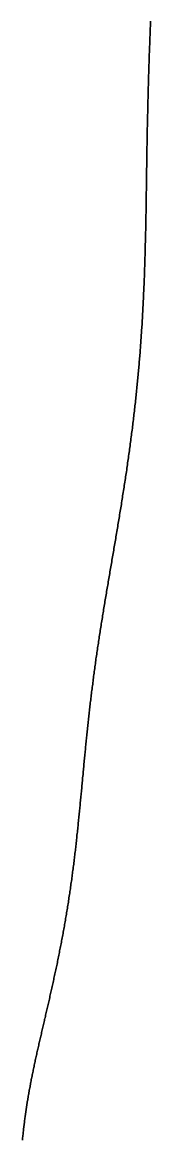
# Model space of a CAD drawing. Header units: inches. Extents: x 130170 to 284068, y 377793 to 804530.
# Drawn here: x 259765.1 to 259779.8, y 739950.1 to 740078.7 of the extents above; entities that cross this region are included whole.
import ezdxf

# ---------------------------------------------------------------- set-up
doc = ezdxf.new("R2010")
doc.units = ezdxf.units.IN
doc.header["$MEASUREMENT"] = 0
doc.layers.add('muni_il', color=7, linetype='Continuous')

msp = doc.modelspace()

# ---------------------------------------------------------------- linework, layer by layer
at = {"layer": 'muni_il'}
for points in [[(259765.09, 739950.07), (259765.1, 739950.2), (259765.11, 739950.33), (259765.13, 739950.47), (259765.14, 739950.6), (259765.16, 739950.74), (259765.17, 739950.87), (259765.18, 739951), (259765.2, 739951.14), (259765.21, 739951.27), (259765.23, 739951.4), (259765.24, 739951.53), (259765.26, 739951.67), (259765.28, 739951.8), (259765.29, 739951.93), (259765.31, 739952.07), (259765.33, 739952.2), (259765.34, 739952.33), (259765.36, 739952.46), (259765.38, 739952.6), (259765.39, 739952.73), (259765.41, 739952.86), (259765.43, 739952.99), (259765.45, 739953.13), (259765.47, 739953.26), (259765.49, 739953.39), (259765.51, 739953.53), (259765.53, 739953.66), (259765.55, 739953.79), (259765.57, 739953.92), (259765.59, 739954.06), (259765.61, 739954.19), (259765.63, 739954.32), (259765.65, 739954.46), (259765.67, 739954.59), (259765.7, 739954.72), (259765.72, 739954.86), (259765.74, 739954.99), (259765.76, 739955.13), (259765.79, 739955.26), (259765.81, 739955.4), (259765.83, 739955.53), (259765.86, 739955.66), (259765.88, 739955.8), (259765.91, 739955.94), (259765.93, 739956.07), (259765.96, 739956.21), (259765.98, 739956.34), (259766.01, 739956.48), (259766.03, 739956.61), (259766.06, 739956.75), (259766.09, 739956.89), (259766.11, 739957.03), (259766.14, 739957.16), (259766.17, 739957.3), (259766.19, 739957.44), (259766.22, 739957.58), (259766.25, 739957.71), (259766.28, 739957.85), (259766.31, 739957.99), (259766.33, 739958.13), (259766.36, 739958.27), (259766.39, 739958.41), (259766.42, 739958.55), (259766.45, 739958.69), (259766.48, 739958.83), (259766.51, 739958.97), (259766.54, 739959.12), (259766.57, 739959.26), (259766.6, 739959.4), (259766.64, 739959.54), (259766.67, 739959.68), (259766.7, 739959.83), (259766.73, 739959.97), (259766.76, 739960.11), (259766.79, 739960.26), (259766.83, 739960.4), (259766.86, 739960.55), (259766.89, 739960.69), (259766.92, 739960.84), (259766.96, 739960.98), (259766.99, 739961.13), (259767.02, 739961.28), (259767.06, 739961.42), (259767.09, 739961.57), (259767.12, 739961.72), (259767.16, 739961.87), (259767.19, 739962.01), (259767.23, 739962.16), (259767.26, 739962.31), (259767.29, 739962.46), (259767.33, 739962.61), (259767.36, 739962.76), (259767.4, 739962.91), (259767.43, 739963.06), (259767.47, 739963.21), (259767.5, 739963.36), (259767.54, 739963.51), (259767.57, 739963.67), (259767.61, 739963.82), (259767.64, 739963.97), (259767.68, 739964.12), (259767.72, 739964.28), (259767.75, 739964.43), (259767.79, 739964.59), (259767.82, 739964.74), (259767.86, 739964.89), (259767.89, 739965.05), (259767.93, 739965.2), (259767.97, 739965.36), (259768, 739965.52), (259768.04, 739965.67), (259768.07, 739965.83), (259768.11, 739965.99), (259768.14, 739966.14), (259768.18, 739966.3), (259768.22, 739966.46), (259768.25, 739966.62), (259768.29, 739966.77), (259768.32, 739966.93), (259768.36, 739967.09), (259768.39, 739967.25), (259768.43, 739967.41), (259768.47, 739967.57), (259768.5, 739967.73), (259768.54, 739967.89), (259768.57, 739968.05), (259768.61, 739968.21), (259768.64, 739968.38), (259768.68, 739968.54), (259768.71, 739968.7), (259768.75, 739968.86), (259768.78, 739969.02), (259768.82, 739969.19), (259768.85, 739969.35), (259768.89, 739969.51), (259768.92, 739969.68), (259768.96, 739969.84), (259768.99, 739970), (259769.03, 739970.17), (259769.06, 739970.33), (259769.1, 739970.5), (259769.13, 739970.66), (259769.16, 739970.83), (259769.2, 739970.99), (259769.23, 739971.16), (259769.26, 739971.33), (259769.3, 739971.49), (259769.33, 739971.66), (259769.36, 739971.83), (259769.4, 739971.99), (259769.43, 739972.16), (259769.46, 739972.33), (259769.49, 739972.49), (259769.53, 739972.66), (259769.56, 739972.83), (259769.59, 739973), (259769.62, 739973.17), (259769.65, 739973.34), (259769.69, 739973.51), (259769.72, 739973.67), (259769.75, 739973.84), (259769.78, 739974.01), (259769.81, 739974.18), (259769.84, 739974.35), (259769.87, 739974.52), (259769.9, 739974.69), (259769.93, 739974.86), (259769.96, 739975.03), (259769.99, 739975.2), (259770.02, 739975.38), (259770.05, 739975.55), (259770.08, 739975.72), (259770.11, 739975.89), (259770.13, 739976.06), (259770.16, 739976.23), (259770.19, 739976.41), (259770.22, 739976.58), (259770.25, 739976.75), (259770.27, 739976.92), (259770.3, 739977.09), (259770.33, 739977.27), (259770.36, 739977.44), (259770.38, 739977.61), (259770.41, 739977.79), (259770.43, 739977.96), (259770.46, 739978.13), (259770.49, 739978.31), (259770.51, 739978.48), (259770.54, 739978.66), (259770.56, 739978.83), (259770.59, 739979), (259770.61, 739979.18), (259770.64, 739979.35), (259770.66, 739979.53), (259770.69, 739979.7), (259770.71, 739979.88), (259770.74, 739980.05), (259770.76, 739980.23), (259770.78, 739980.4), (259770.81, 739980.58), (259770.83, 739980.75), (259770.85, 739980.93), (259770.88, 739981.1), (259770.9, 739981.28), (259770.92, 739981.46), (259770.94, 739981.63), (259770.97, 739981.81), (259770.99, 739981.98), (259771.01, 739982.16), (259771.03, 739982.34), (259771.05, 739982.51), (259771.07, 739982.69), (259771.09, 739982.87), (259771.12, 739983.04), (259771.14, 739983.22), (259771.16, 739983.4), (259771.18, 739983.57), (259771.2, 739983.75), (259771.22, 739983.93), (259771.24, 739984.1), (259771.26, 739984.28), (259771.28, 739984.46), (259771.3, 739984.64), (259771.32, 739984.81), (259771.34, 739984.99), (259771.35, 739985.17), (259771.37, 739985.35), (259771.39, 739985.52), (259771.41, 739985.7), (259771.43, 739985.88), (259771.45, 739986.06), (259771.47, 739986.24), (259771.49, 739986.41), (259771.5, 739986.59), (259771.52, 739986.77), (259771.54, 739986.95), (259771.56, 739987.13), (259771.58, 739987.3), (259771.59, 739987.48), (259771.61, 739987.66), (259771.63, 739987.84), (259771.65, 739988.02), (259771.66, 739988.2), (259771.68, 739988.38), (259771.7, 739988.55), (259771.72, 739988.73), (259771.73, 739988.91), (259771.75, 739989.09), (259771.77, 739989.27), (259771.78, 739989.45), (259771.8, 739989.63), (259771.82, 739989.8), (259771.83, 739989.98), (259771.85, 739990.16), (259771.87, 739990.34), (259771.89, 739990.52), (259771.9, 739990.7), (259771.92, 739990.88), (259771.94, 739991.06), (259771.95, 739991.23), (259771.97, 739991.41), (259771.99, 739991.59), (259772, 739991.77), (259772.02, 739991.95), (259772.04, 739992.13), (259772.05, 739992.31), (259772.07, 739992.49), (259772.09, 739992.67), (259772.1, 739992.84), (259772.12, 739993.02), (259772.14, 739993.2), (259772.15, 739993.38), (259772.17, 739993.56), (259772.19, 739993.74), (259772.21, 739993.92), (259772.22, 739994.1), (259772.24, 739994.28), (259772.26, 739994.46), (259772.27, 739994.63), (259772.29, 739994.81), (259772.31, 739994.99), (259772.33, 739995.17), (259772.34, 739995.35), (259772.36, 739995.53), (259772.38, 739995.71), (259772.4, 739995.89), (259772.42, 739996.07), (259772.43, 739996.25), (259772.45, 739996.43), (259772.47, 739996.6), (259772.49, 739996.78), (259772.51, 739996.96), (259772.53, 739997.14), (259772.54, 739997.32), (259772.56, 739997.5), (259772.58, 739997.68), (259772.6, 739997.86), (259772.62, 739998.04), (259772.64, 739998.22), (259772.66, 739998.4), (259772.68, 739998.58), (259772.7, 739998.76), (259772.72, 739998.94), (259772.74, 739999.11), (259772.76, 739999.29), (259772.78, 739999.47), (259772.8, 739999.65), (259772.82, 739999.83), (259772.84, 740000.01), (259772.86, 740000.19), (259772.88, 740000.37), (259772.9, 740000.55), (259772.92, 740000.73), (259772.95, 740000.91), (259772.97, 740001.09), (259772.99, 740001.27), (259773.01, 740001.45), (259773.03, 740001.63), (259773.06, 740001.81), (259773.08, 740001.99), (259773.1, 740002.17), (259773.12, 740002.35), (259773.15, 740002.53), (259773.17, 740002.71), (259773.19, 740002.89), (259773.22, 740003.07), (259773.24, 740003.25), (259773.26, 740003.44), (259773.29, 740003.62), (259773.31, 740003.8), (259773.33, 740003.98), (259773.36, 740004.16), (259773.38, 740004.34), (259773.41, 740004.52), (259773.43, 740004.7), (259773.46, 740004.88), (259773.48, 740005.07), (259773.51, 740005.25), (259773.53, 740005.43), (259773.56, 740005.61), (259773.59, 740005.79), (259773.61, 740005.97), (259773.64, 740006.16), (259773.67, 740006.34), (259773.69, 740006.52), (259773.72, 740006.7), (259773.75, 740006.89), (259773.77, 740007.07), (259773.8, 740007.25), (259773.83, 740007.43), (259773.85, 740007.62), (259773.88, 740007.8), (259773.91, 740007.98), (259773.94, 740008.17), (259773.97, 740008.35), (259774, 740008.54), (259774.02, 740008.72), (259774.05, 740008.9), (259774.08, 740009.09), (259774.11, 740009.27), (259774.14, 740009.46), (259774.17, 740009.64), (259774.2, 740009.83), (259774.23, 740010.01), (259774.26, 740010.2), (259774.29, 740010.38), (259774.32, 740010.57), (259774.35, 740010.75), (259774.38, 740010.94), (259774.41, 740011.12), (259774.44, 740011.31), (259774.47, 740011.5), (259774.5, 740011.68), (259774.53, 740011.87), (259774.56, 740012.06), (259774.59, 740012.24), (259774.62, 740012.43), (259774.65, 740012.62), (259774.69, 740012.81), (259774.72, 740012.99), (259774.75, 740013.18), (259774.78, 740013.37), (259774.81, 740013.56), (259774.84, 740013.75), (259774.88, 740013.94), (259774.91, 740014.12), (259774.94, 740014.31), (259774.97, 740014.5), (259775, 740014.69), (259775.04, 740014.88), (259775.07, 740015.07), (259775.1, 740015.26), (259775.13, 740015.45), (259775.17, 740015.64), (259775.2, 740015.83), (259775.23, 740016.02), (259775.26, 740016.22), (259775.3, 740016.41), (259775.33, 740016.6), (259775.36, 740016.79), (259775.39, 740016.98), (259775.43, 740017.17), (259775.46, 740017.37), (259775.49, 740017.56), (259775.53, 740017.75), (259775.56, 740017.94), (259775.59, 740018.14), (259775.62, 740018.33), (259775.66, 740018.52), (259775.69, 740018.72), (259775.72, 740018.91), (259775.76, 740019.1), (259775.79, 740019.3), (259775.82, 740019.49), (259775.85, 740019.69), (259775.89, 740019.88), (259775.92, 740020.08), (259775.95, 740020.27), (259775.98, 740020.47), (259776.02, 740020.66), (259776.05, 740020.86), (259776.08, 740021.05), (259776.11, 740021.25), (259776.15, 740021.44), (259776.18, 740021.64), (259776.21, 740021.84), (259776.24, 740022.03), (259776.28, 740022.23), (259776.31, 740022.42), (259776.34, 740022.62), (259776.37, 740022.82), (259776.4, 740023.02), (259776.44, 740023.21), (259776.47, 740023.41), (259776.5, 740023.61), (259776.53, 740023.81), (259776.56, 740024), (259776.59, 740024.2), (259776.62, 740024.4), (259776.65, 740024.6), (259776.69, 740024.8), (259776.72, 740024.99), (259776.75, 740025.19), (259776.78, 740025.39), (259776.81, 740025.59), (259776.84, 740025.79), (259776.87, 740025.99), (259776.9, 740026.19), (259776.93, 740026.38), (259776.96, 740026.58), (259776.99, 740026.78), (259777.02, 740026.98), (259777.05, 740027.18), (259777.08, 740027.38), (259777.1, 740027.58), (259777.13, 740027.78), (259777.16, 740027.98), (259777.19, 740028.18), (259777.22, 740028.38), (259777.25, 740028.58), (259777.27, 740028.78), (259777.3, 740028.98), (259777.33, 740029.18), (259777.36, 740029.38), (259777.38, 740029.57), (259777.41, 740029.77), (259777.44, 740029.97), (259777.47, 740030.17), (259777.49, 740030.37), (259777.52, 740030.57), (259777.54, 740030.77), (259777.57, 740030.97), (259777.6, 740031.17), (259777.62, 740031.37), (259777.65, 740031.57), (259777.67, 740031.77), (259777.7, 740031.97), (259777.72, 740032.17), (259777.75, 740032.37), (259777.77, 740032.57), (259777.79, 740032.77), (259777.82, 740032.97), (259777.84, 740033.17), (259777.87, 740033.36), (259777.89, 740033.56), (259777.91, 740033.76), (259777.93, 740033.96), (259777.96, 740034.16), (259777.98, 740034.36), (259778, 740034.56), (259778.02, 740034.75), (259778.05, 740034.95), (259778.07, 740035.15), (259778.09, 740035.35), (259778.11, 740035.55), (259778.13, 740035.74), (259778.15, 740035.94), (259778.17, 740036.14), (259778.19, 740036.34), (259778.21, 740036.53), (259778.23, 740036.73), (259778.25, 740036.93), (259778.27, 740037.12), (259778.29, 740037.32), (259778.31, 740037.52), (259778.33, 740037.71), (259778.34, 740037.91), (259778.36, 740038.1), (259778.38, 740038.3), (259778.4, 740038.49), (259778.42, 740038.69), (259778.43, 740038.88), (259778.45, 740039.08), (259778.47, 740039.27), (259778.48, 740039.47), (259778.5, 740039.66), (259778.52, 740039.86), (259778.53, 740040.05), (259778.55, 740040.24), (259778.56, 740040.44), (259778.58, 740040.63), (259778.59, 740040.82), (259778.61, 740041.01), (259778.62, 740041.21), (259778.64, 740041.4), (259778.65, 740041.59), (259778.67, 740041.78), (259778.68, 740041.97), (259778.69, 740042.16), (259778.71, 740042.35), (259778.72, 740042.54), (259778.73, 740042.73), (259778.75, 740042.92), (259778.76, 740043.11), (259778.77, 740043.3), (259778.78, 740043.49), (259778.79, 740043.68), (259778.81, 740043.87), (259778.82, 740044.05), (259778.83, 740044.24), (259778.84, 740044.43), (259778.85, 740044.62), (259778.86, 740044.8), (259778.87, 740044.99), (259778.88, 740045.17), (259778.89, 740045.36), (259778.9, 740045.55), (259778.91, 740045.73), (259778.92, 740045.92), (259778.93, 740046.1), (259778.94, 740046.28), (259778.95, 740046.47), (259778.96, 740046.65), (259778.97, 740046.83), (259778.98, 740047.02), (259778.99, 740047.2), (259778.99, 740047.38), (259779, 740047.56), (259779.01, 740047.75), (259779.02, 740047.93), (259779.03, 740048.11), (259779.03, 740048.29), (259779.04, 740048.47), (259779.05, 740048.65), (259779.06, 740048.83), (259779.06, 740049.01), (259779.07, 740049.19), (259779.08, 740049.36), (259779.08, 740049.54), (259779.09, 740049.72), (259779.1, 740049.9), (259779.1, 740050.07), (259779.11, 740050.25), (259779.11, 740050.43), (259779.12, 740050.6), (259779.13, 740050.78), (259779.13, 740050.96), (259779.14, 740051.13), (259779.14, 740051.31), (259779.15, 740051.48), (259779.15, 740051.65), (259779.16, 740051.83), (259779.16, 740052), (259779.17, 740052.18), (259779.17, 740052.35), (259779.18, 740052.52), (259779.18, 740052.69), (259779.19, 740052.86), (259779.19, 740053.04), (259779.19, 740053.21), (259779.2, 740053.38), (259779.2, 740053.55), (259779.21, 740053.72), (259779.21, 740053.89), (259779.21, 740054.06), (259779.22, 740054.23), (259779.22, 740054.4), (259779.22, 740054.57), (259779.23, 740054.73), (259779.23, 740054.9), (259779.24, 740055.07), (259779.24, 740055.24), (259779.24, 740055.4), (259779.25, 740055.57), (259779.25, 740055.74), (259779.25, 740055.9), (259779.25, 740056.07), (259779.26, 740056.24), (259779.26, 740056.4), (259779.26, 740056.57), (259779.27, 740056.73), (259779.27, 740056.9), (259779.27, 740057.06), (259779.27, 740057.23), (259779.28, 740057.39), (259779.28, 740057.55), (259779.28, 740057.72), (259779.29, 740057.88), (259779.29, 740058.04), (259779.29, 740058.21), (259779.29, 740058.37), (259779.3, 740058.53), (259779.3, 740058.69), (259779.3, 740058.85), (259779.3, 740059.01), (259779.3, 740059.18), (259779.31, 740059.34), (259779.31, 740059.5), (259779.31, 740059.66), (259779.31, 740059.82), (259779.32, 740059.98), (259779.32, 740060.14), (259779.32, 740060.3), (259779.32, 740060.46), (259779.33, 740060.62), (259779.33, 740060.78), (259779.33, 740060.93), (259779.33, 740061.09), (259779.34, 740061.25), (259779.34, 740061.41), (259779.34, 740061.57), (259779.34, 740061.72), (259779.34, 740061.88), (259779.35, 740062.04), (259779.35, 740062.2), (259779.35, 740062.35), (259779.35, 740062.51), (259779.36, 740062.67), (259779.36, 740062.82), (259779.36, 740062.98), (259779.36, 740063.14), (259779.37, 740063.29), (259779.37, 740063.45), (259779.37, 740063.61), (259779.37, 740063.76), (259779.38, 740063.92), (259779.38, 740064.07), (259779.38, 740064.23), (259779.38, 740064.38), (259779.39, 740064.54), (259779.39, 740064.69), (259779.39, 740064.85), (259779.39, 740065), (259779.4, 740065.16), (259779.4, 740065.31), (259779.4, 740065.47), (259779.41, 740065.62), (259779.41, 740065.77), (259779.41, 740065.93), (259779.41, 740066.08), (259779.42, 740066.24), (259779.42, 740066.39), (259779.42, 740066.54), (259779.43, 740066.7), (259779.43, 740066.85), (259779.43, 740067), (259779.44, 740067.16), (259779.44, 740067.31), (259779.44, 740067.46), (259779.44, 740067.62), (259779.45, 740067.77), (259779.45, 740067.92), (259779.45, 740068.08), (259779.46, 740068.23), (259779.46, 740068.38), (259779.47, 740068.53), (259779.47, 740068.69), (259779.47, 740068.84), (259779.48, 740068.99), (259779.48, 740069.14), (259779.48, 740069.3), (259779.49, 740069.45), (259779.49, 740069.6), (259779.49, 740069.75), (259779.5, 740069.9), (259779.5, 740070.06), (259779.51, 740070.21), (259779.51, 740070.36), (259779.51, 740070.51), (259779.52, 740070.66), (259779.52, 740070.82), (259779.53, 740070.97), (259779.53, 740071.12), (259779.53, 740071.27), (259779.54, 740071.42), (259779.54, 740071.57), (259779.55, 740071.73), (259779.55, 740071.88), (259779.56, 740072.03), (259779.56, 740072.18), (259779.56, 740072.33), (259779.57, 740072.48), (259779.57, 740072.63), (259779.58, 740072.78), (259779.58, 740072.94), (259779.59, 740073.09), (259779.59, 740073.24), (259779.6, 740073.39), (259779.6, 740073.54), (259779.61, 740073.69), (259779.61, 740073.84), (259779.62, 740073.99), (259779.62, 740074.14), (259779.63, 740074.29), (259779.63, 740074.45), (259779.64, 740074.6), (259779.64, 740074.75), (259779.65, 740074.9), (259779.65, 740075.05), (259779.66, 740075.2), (259779.66, 740075.35), (259779.67, 740075.5), (259779.67, 740075.65), (259779.68, 740075.8), (259779.68, 740075.95), (259779.69, 740076.1), (259779.69, 740076.25), (259779.7, 740076.4), (259779.71, 740076.55), (259779.71, 740076.7), (259779.72, 740076.85), (259779.72, 740077), (259779.73, 740077.15), (259779.73, 740077.3), (259779.74, 740077.45), (259779.75, 740077.6), (259779.75, 740077.75), (259779.76, 740077.9), (259779.76, 740078.05), (259779.77, 740078.2), (259779.78, 740078.35), (259779.78, 740078.5), (259779.79, 740078.65), (259779.79, 740078.8)], [(259779.79, 740078.8), (259779.79, 740078.65), (259779.78, 740078.5), (259779.78, 740078.35), (259779.77, 740078.2), (259779.76, 740078.05), (259779.76, 740077.9), (259779.75, 740077.75), (259779.75, 740077.6), (259779.74, 740077.45), (259779.73, 740077.3), (259779.73, 740077.15), (259779.72, 740077), (259779.72, 740076.85), (259779.71, 740076.7), (259779.71, 740076.55), (259779.7, 740076.4), (259779.69, 740076.25), (259779.69, 740076.1), (259779.68, 740075.95), (259779.68, 740075.8), (259779.67, 740075.65), (259779.67, 740075.5), (259779.66, 740075.35), (259779.66, 740075.2), (259779.65, 740075.05), (259779.65, 740074.9), (259779.64, 740074.75), (259779.64, 740074.6), (259779.63, 740074.45), (259779.63, 740074.29), (259779.62, 740074.14), (259779.62, 740073.99), (259779.61, 740073.84), (259779.61, 740073.69), (259779.6, 740073.54), (259779.6, 740073.39), (259779.59, 740073.24), (259779.59, 740073.09), (259779.58, 740072.94), (259779.58, 740072.78), (259779.57, 740072.63), (259779.57, 740072.48), (259779.56, 740072.33), (259779.56, 740072.18), (259779.56, 740072.03), (259779.55, 740071.88), (259779.55, 740071.73), (259779.54, 740071.57), (259779.54, 740071.42), (259779.53, 740071.27), (259779.53, 740071.12), (259779.53, 740070.97), (259779.52, 740070.82), (259779.52, 740070.66), (259779.51, 740070.51), (259779.51, 740070.36), (259779.51, 740070.21), (259779.5, 740070.06), (259779.5, 740069.9), (259779.49, 740069.75), (259779.49, 740069.6), (259779.49, 740069.45), (259779.48, 740069.3), (259779.48, 740069.14), (259779.48, 740068.99), (259779.47, 740068.84), (259779.47, 740068.69), (259779.47, 740068.53), (259779.46, 740068.38), (259779.46, 740068.23), (259779.45, 740068.08), (259779.45, 740067.92), (259779.45, 740067.77), (259779.44, 740067.62), (259779.44, 740067.46), (259779.44, 740067.31), (259779.44, 740067.16), (259779.43, 740067), (259779.43, 740066.85), (259779.43, 740066.7), (259779.42, 740066.54), (259779.42, 740066.39), (259779.42, 740066.24), (259779.41, 740066.08), (259779.41, 740065.93), (259779.41, 740065.77), (259779.41, 740065.62), (259779.4, 740065.47), (259779.4, 740065.31), (259779.4, 740065.16), (259779.39, 740065), (259779.39, 740064.85), (259779.39, 740064.69), (259779.39, 740064.54), (259779.38, 740064.38), (259779.38, 740064.23), (259779.38, 740064.07), (259779.38, 740063.92), (259779.37, 740063.76), (259779.37, 740063.61), (259779.37, 740063.45), (259779.37, 740063.29), (259779.36, 740063.14), (259779.36, 740062.98), (259779.36, 740062.82), (259779.36, 740062.67), (259779.35, 740062.51), (259779.35, 740062.35), (259779.35, 740062.2), (259779.35, 740062.04), (259779.34, 740061.88), (259779.34, 740061.72), (259779.34, 740061.57), (259779.34, 740061.41), (259779.34, 740061.25), (259779.33, 740061.09), (259779.33, 740060.93), (259779.33, 740060.78), (259779.33, 740060.62), (259779.32, 740060.46), (259779.32, 740060.3), (259779.32, 740060.14), (259779.32, 740059.98), (259779.31, 740059.82), (259779.31, 740059.66), (259779.31, 740059.5), (259779.31, 740059.34), (259779.3, 740059.18), (259779.3, 740059.01), (259779.3, 740058.85), (259779.3, 740058.69), (259779.3, 740058.53), (259779.29, 740058.37), (259779.29, 740058.21), (259779.29, 740058.04), (259779.29, 740057.88), (259779.28, 740057.72), (259779.28, 740057.55), (259779.28, 740057.39), (259779.27, 740057.23), (259779.27, 740057.06), (259779.27, 740056.9), (259779.27, 740056.73), (259779.26, 740056.57), (259779.26, 740056.4), (259779.26, 740056.24), (259779.25, 740056.07), (259779.25, 740055.9), (259779.25, 740055.74), (259779.25, 740055.57), (259779.24, 740055.4), (259779.24, 740055.24), (259779.24, 740055.07), (259779.23, 740054.9), (259779.23, 740054.73), (259779.22, 740054.57), (259779.22, 740054.4), (259779.22, 740054.23), (259779.21, 740054.06), (259779.21, 740053.89), (259779.21, 740053.72), (259779.2, 740053.55), (259779.2, 740053.38), (259779.19, 740053.21), (259779.19, 740053.04), (259779.19, 740052.86), (259779.18, 740052.69), (259779.18, 740052.52), (259779.17, 740052.35), (259779.17, 740052.18), (259779.16, 740052), (259779.16, 740051.83), (259779.15, 740051.65), (259779.15, 740051.48), (259779.14, 740051.31), (259779.14, 740051.13), (259779.13, 740050.96), (259779.13, 740050.78), (259779.12, 740050.6), (259779.11, 740050.43), (259779.11, 740050.25), (259779.1, 740050.07), (259779.1, 740049.9), (259779.09, 740049.72), (259779.08, 740049.54), (259779.08, 740049.36), (259779.07, 740049.19), (259779.06, 740049.01), (259779.06, 740048.83), (259779.05, 740048.65), (259779.04, 740048.47), (259779.03, 740048.29), (259779.03, 740048.11), (259779.02, 740047.93), (259779.01, 740047.75), (259779, 740047.56), (259778.99, 740047.38), (259778.99, 740047.2), (259778.98, 740047.02), (259778.97, 740046.83), (259778.96, 740046.65), (259778.95, 740046.47), (259778.94, 740046.28), (259778.93, 740046.1), (259778.92, 740045.92), (259778.91, 740045.73), (259778.9, 740045.55), (259778.89, 740045.36), (259778.88, 740045.17), (259778.87, 740044.99), (259778.86, 740044.8), (259778.85, 740044.62), (259778.84, 740044.43), (259778.83, 740044.24), (259778.82, 740044.05), (259778.81, 740043.87), (259778.79, 740043.68), (259778.78, 740043.49), (259778.77, 740043.3), (259778.76, 740043.11), (259778.75, 740042.92), (259778.73, 740042.73), (259778.72, 740042.54), (259778.71, 740042.35), (259778.69, 740042.16), (259778.68, 740041.97), (259778.67, 740041.78), (259778.65, 740041.59), (259778.64, 740041.4), (259778.62, 740041.21), (259778.61, 740041.01), (259778.59, 740040.82), (259778.58, 740040.63), (259778.56, 740040.44), (259778.55, 740040.24), (259778.53, 740040.05), (259778.52, 740039.86), (259778.5, 740039.66), (259778.48, 740039.47), (259778.47, 740039.27), (259778.45, 740039.08), (259778.43, 740038.88), (259778.42, 740038.69), (259778.4, 740038.49), (259778.38, 740038.3), (259778.36, 740038.1), (259778.34, 740037.91), (259778.33, 740037.71), (259778.31, 740037.52), (259778.29, 740037.32), (259778.27, 740037.12), (259778.25, 740036.93), (259778.23, 740036.73), (259778.21, 740036.53), (259778.19, 740036.34), (259778.17, 740036.14), (259778.15, 740035.94), (259778.13, 740035.74), (259778.11, 740035.55), (259778.09, 740035.35), (259778.07, 740035.15), (259778.05, 740034.95), (259778.02, 740034.75), (259778, 740034.56), (259777.98, 740034.36), (259777.96, 740034.16), (259777.93, 740033.96), (259777.91, 740033.76), (259777.89, 740033.56), (259777.87, 740033.36), (259777.84, 740033.17), (259777.82, 740032.97), (259777.79, 740032.77), (259777.77, 740032.57), (259777.75, 740032.37), (259777.72, 740032.17), (259777.7, 740031.97), (259777.67, 740031.77), (259777.65, 740031.57), (259777.62, 740031.37), (259777.6, 740031.17), (259777.57, 740030.97), (259777.54, 740030.77), (259777.52, 740030.57), (259777.49, 740030.37), (259777.47, 740030.17), (259777.44, 740029.97), (259777.41, 740029.77), (259777.38, 740029.57), (259777.36, 740029.38), (259777.33, 740029.18), (259777.3, 740028.98), (259777.27, 740028.78), (259777.25, 740028.58), (259777.22, 740028.38), (259777.19, 740028.18), (259777.16, 740027.98), (259777.13, 740027.78), (259777.1, 740027.58), (259777.08, 740027.38), (259777.05, 740027.18), (259777.02, 740026.98), (259776.99, 740026.78), (259776.96, 740026.58), (259776.93, 740026.38), (259776.9, 740026.19), (259776.87, 740025.99), (259776.84, 740025.79), (259776.81, 740025.59), (259776.78, 740025.39), (259776.75, 740025.19), (259776.72, 740024.99), (259776.69, 740024.8), (259776.65, 740024.6), (259776.62, 740024.4), (259776.59, 740024.2), (259776.56, 740024), (259776.53, 740023.81), (259776.5, 740023.61), (259776.47, 740023.41), (259776.44, 740023.21), (259776.4, 740023.02), (259776.37, 740022.82), (259776.34, 740022.62), (259776.31, 740022.42), (259776.28, 740022.23), (259776.24, 740022.03), (259776.21, 740021.84), (259776.18, 740021.64), (259776.15, 740021.44), (259776.11, 740021.25), (259776.08, 740021.05), (259776.05, 740020.86), (259776.02, 740020.66), (259775.98, 740020.47), (259775.95, 740020.27), (259775.92, 740020.08), (259775.89, 740019.88), (259775.85, 740019.69), (259775.82, 740019.49), (259775.79, 740019.3), (259775.76, 740019.1), (259775.72, 740018.91), (259775.69, 740018.72), (259775.66, 740018.52), (259775.62, 740018.33), (259775.59, 740018.14), (259775.56, 740017.94), (259775.53, 740017.75), (259775.49, 740017.56), (259775.46, 740017.37), (259775.43, 740017.17), (259775.39, 740016.98), (259775.36, 740016.79), (259775.33, 740016.6), (259775.3, 740016.41), (259775.26, 740016.22), (259775.23, 740016.02), (259775.2, 740015.83), (259775.17, 740015.64), (259775.13, 740015.45), (259775.1, 740015.26), (259775.07, 740015.07), (259775.04, 740014.88), (259775, 740014.69), (259774.97, 740014.5), (259774.94, 740014.31), (259774.91, 740014.12), (259774.88, 740013.94), (259774.84, 740013.75), (259774.81, 740013.56), (259774.78, 740013.37), (259774.75, 740013.18), (259774.72, 740012.99), (259774.69, 740012.81), (259774.65, 740012.62), (259774.62, 740012.43), (259774.59, 740012.24), (259774.56, 740012.06), (259774.53, 740011.87), (259774.5, 740011.68), (259774.47, 740011.5), (259774.44, 740011.31), (259774.41, 740011.12), (259774.38, 740010.94), (259774.35, 740010.75), (259774.32, 740010.57), (259774.29, 740010.38), (259774.26, 740010.2), (259774.23, 740010.01), (259774.2, 740009.83), (259774.17, 740009.64), (259774.14, 740009.46), (259774.11, 740009.27), (259774.08, 740009.09), (259774.05, 740008.9), (259774.02, 740008.72), (259774, 740008.54), (259773.97, 740008.35), (259773.94, 740008.17), (259773.91, 740007.98), (259773.88, 740007.8), (259773.85, 740007.62), (259773.83, 740007.43), (259773.8, 740007.25), (259773.77, 740007.07), (259773.75, 740006.89), (259773.72, 740006.7), (259773.69, 740006.52), (259773.67, 740006.34), (259773.64, 740006.16), (259773.61, 740005.97), (259773.59, 740005.79), (259773.56, 740005.61), (259773.53, 740005.43), (259773.51, 740005.25), (259773.48, 740005.07), (259773.46, 740004.88), (259773.43, 740004.7), (259773.41, 740004.52), (259773.38, 740004.34), (259773.36, 740004.16), (259773.33, 740003.98), (259773.31, 740003.8), (259773.29, 740003.62), (259773.26, 740003.44), (259773.24, 740003.25), (259773.22, 740003.07), (259773.19, 740002.89), (259773.17, 740002.71), (259773.15, 740002.53), (259773.12, 740002.35), (259773.1, 740002.17), (259773.08, 740001.99), (259773.06, 740001.81), (259773.03, 740001.63), (259773.01, 740001.45), (259772.99, 740001.27), (259772.97, 740001.09), (259772.95, 740000.91), (259772.92, 740000.73), (259772.9, 740000.55), (259772.88, 740000.37), (259772.86, 740000.19), (259772.84, 740000.01), (259772.82, 739999.83), (259772.8, 739999.65), (259772.78, 739999.47), (259772.76, 739999.29), (259772.74, 739999.11), (259772.72, 739998.94), (259772.7, 739998.76), (259772.68, 739998.58), (259772.66, 739998.4), (259772.64, 739998.22), (259772.62, 739998.04), (259772.6, 739997.86), (259772.58, 739997.68), (259772.56, 739997.5), (259772.54, 739997.32), (259772.53, 739997.14), (259772.51, 739996.96), (259772.49, 739996.78), (259772.47, 739996.6), (259772.45, 739996.43), (259772.43, 739996.25), (259772.42, 739996.07), (259772.4, 739995.89), (259772.38, 739995.71), (259772.36, 739995.53), (259772.34, 739995.35), (259772.33, 739995.17), (259772.31, 739994.99), (259772.29, 739994.81), (259772.27, 739994.63), (259772.26, 739994.46), (259772.24, 739994.28), (259772.22, 739994.1), (259772.21, 739993.92), (259772.19, 739993.74), (259772.17, 739993.56), (259772.15, 739993.38), (259772.14, 739993.2), (259772.12, 739993.02), (259772.1, 739992.84), (259772.09, 739992.67), (259772.07, 739992.49), (259772.05, 739992.31), (259772.04, 739992.13), (259772.02, 739991.95), (259772, 739991.77), (259771.99, 739991.59), (259771.97, 739991.41), (259771.95, 739991.23), (259771.94, 739991.06), (259771.92, 739990.88), (259771.9, 739990.7), (259771.89, 739990.52), (259771.87, 739990.34), (259771.85, 739990.16), (259771.83, 739989.98), (259771.82, 739989.8), (259771.8, 739989.63), (259771.78, 739989.45), (259771.77, 739989.27), (259771.75, 739989.09), (259771.73, 739988.91), (259771.72, 739988.73), (259771.7, 739988.55), (259771.68, 739988.38), (259771.66, 739988.2), (259771.65, 739988.02), (259771.63, 739987.84), (259771.61, 739987.66), (259771.59, 739987.48), (259771.58, 739987.3), (259771.56, 739987.13), (259771.54, 739986.95), (259771.52, 739986.77), (259771.5, 739986.59), (259771.49, 739986.41), (259771.47, 739986.24), (259771.45, 739986.06), (259771.43, 739985.88), (259771.41, 739985.7), (259771.39, 739985.52), (259771.37, 739985.35), (259771.35, 739985.17), (259771.34, 739984.99), (259771.32, 739984.81), (259771.3, 739984.64), (259771.28, 739984.46), (259771.26, 739984.28), (259771.24, 739984.1), (259771.22, 739983.93), (259771.2, 739983.75), (259771.18, 739983.57), (259771.16, 739983.4), (259771.14, 739983.22), (259771.12, 739983.04), (259771.09, 739982.87), (259771.07, 739982.69), (259771.05, 739982.51), (259771.03, 739982.34), (259771.01, 739982.16), (259770.99, 739981.98), (259770.97, 739981.81), (259770.94, 739981.63), (259770.92, 739981.46), (259770.9, 739981.28), (259770.88, 739981.1), (259770.85, 739980.93), (259770.83, 739980.75), (259770.81, 739980.58), (259770.78, 739980.4), (259770.76, 739980.23), (259770.74, 739980.05), (259770.71, 739979.88), (259770.69, 739979.7), (259770.66, 739979.53), (259770.64, 739979.35), (259770.61, 739979.18), (259770.59, 739979), (259770.56, 739978.83), (259770.54, 739978.66), (259770.51, 739978.48), (259770.49, 739978.31), (259770.46, 739978.13), (259770.43, 739977.96), (259770.41, 739977.79), (259770.38, 739977.61), (259770.36, 739977.44), (259770.33, 739977.27), (259770.3, 739977.09), (259770.27, 739976.92), (259770.25, 739976.75), (259770.22, 739976.58), (259770.19, 739976.41), (259770.16, 739976.23), (259770.13, 739976.06), (259770.11, 739975.89), (259770.08, 739975.72), (259770.05, 739975.55), (259770.02, 739975.38), (259769.99, 739975.2), (259769.96, 739975.03), (259769.93, 739974.86), (259769.9, 739974.69), (259769.87, 739974.52), (259769.84, 739974.35), (259769.81, 739974.18), (259769.78, 739974.01), (259769.75, 739973.84), (259769.72, 739973.67), (259769.69, 739973.51), (259769.65, 739973.34), (259769.62, 739973.17), (259769.59, 739973), (259769.56, 739972.83), (259769.53, 739972.66), (259769.49, 739972.49), (259769.46, 739972.33), (259769.43, 739972.16), (259769.4, 739971.99), (259769.36, 739971.83), (259769.33, 739971.66), (259769.3, 739971.49), (259769.26, 739971.33), (259769.23, 739971.16), (259769.2, 739970.99), (259769.16, 739970.83), (259769.13, 739970.66), (259769.1, 739970.5), (259769.06, 739970.33), (259769.03, 739970.17), (259768.99, 739970), (259768.96, 739969.84), (259768.92, 739969.68), (259768.89, 739969.51), (259768.85, 739969.35), (259768.82, 739969.19), (259768.78, 739969.02), (259768.75, 739968.86), (259768.71, 739968.7), (259768.68, 739968.54), (259768.64, 739968.38), (259768.61, 739968.21), (259768.57, 739968.05), (259768.54, 739967.89), (259768.5, 739967.73), (259768.47, 739967.57), (259768.43, 739967.41), (259768.39, 739967.25), (259768.36, 739967.09), (259768.32, 739966.93), (259768.29, 739966.77), (259768.25, 739966.62), (259768.22, 739966.46), (259768.18, 739966.3), (259768.14, 739966.14), (259768.11, 739965.99), (259768.07, 739965.83), (259768.04, 739965.67), (259768, 739965.52), (259767.97, 739965.36), (259767.93, 739965.2), (259767.89, 739965.05), (259767.86, 739964.89), (259767.82, 739964.74), (259767.79, 739964.59), (259767.75, 739964.43), (259767.72, 739964.28), (259767.68, 739964.12), (259767.64, 739963.97), (259767.61, 739963.82), (259767.57, 739963.67), (259767.54, 739963.51), (259767.5, 739963.36), (259767.47, 739963.21), (259767.43, 739963.06), (259767.4, 739962.91), (259767.36, 739962.76), (259767.33, 739962.61), (259767.29, 739962.46), (259767.26, 739962.31), (259767.23, 739962.16), (259767.19, 739962.01), (259767.16, 739961.87), (259767.12, 739961.72), (259767.09, 739961.57), (259767.06, 739961.42), (259767.02, 739961.28), (259766.99, 739961.13), (259766.96, 739960.98), (259766.92, 739960.84), (259766.89, 739960.69), (259766.86, 739960.55), (259766.83, 739960.4), (259766.79, 739960.26), (259766.76, 739960.11), (259766.73, 739959.97), (259766.7, 739959.83), (259766.67, 739959.68), (259766.64, 739959.54), (259766.6, 739959.4), (259766.57, 739959.26), (259766.54, 739959.12), (259766.51, 739958.97), (259766.48, 739958.83), (259766.45, 739958.69), (259766.42, 739958.55), (259766.39, 739958.41), (259766.36, 739958.27), (259766.33, 739958.13), (259766.31, 739957.99), (259766.28, 739957.85), (259766.25, 739957.71), (259766.22, 739957.58), (259766.19, 739957.44), (259766.17, 739957.3), (259766.14, 739957.16), (259766.11, 739957.03), (259766.09, 739956.89), (259766.06, 739956.75), (259766.03, 739956.61), (259766.01, 739956.48), (259765.98, 739956.34), (259765.96, 739956.21), (259765.93, 739956.07), (259765.91, 739955.94), (259765.88, 739955.8), (259765.86, 739955.66), (259765.83, 739955.53), (259765.81, 739955.4), (259765.79, 739955.26), (259765.76, 739955.13), (259765.74, 739954.99), (259765.72, 739954.86), (259765.7, 739954.72), (259765.67, 739954.59), (259765.65, 739954.46), (259765.63, 739954.32), (259765.61, 739954.19), (259765.59, 739954.06), (259765.57, 739953.92), (259765.55, 739953.79), (259765.53, 739953.66), (259765.51, 739953.53), (259765.49, 739953.39), (259765.47, 739953.26), (259765.45, 739953.13), (259765.43, 739952.99), (259765.41, 739952.86), (259765.39, 739952.73), (259765.38, 739952.6), (259765.36, 739952.46), (259765.34, 739952.33), (259765.33, 739952.2), (259765.31, 739952.07), (259765.29, 739951.93), (259765.28, 739951.8), (259765.26, 739951.67), (259765.24, 739951.53), (259765.23, 739951.4), (259765.21, 739951.27), (259765.2, 739951.14), (259765.18, 739951), (259765.17, 739950.87), (259765.16, 739950.74), (259765.14, 739950.6), (259765.13, 739950.47), (259765.11, 739950.33), (259765.1, 739950.2), (259765.09, 739950.07)]]:
    msp.add_lwpolyline(points, dxfattribs=at)

doc.saveas('drawing.dxf')
